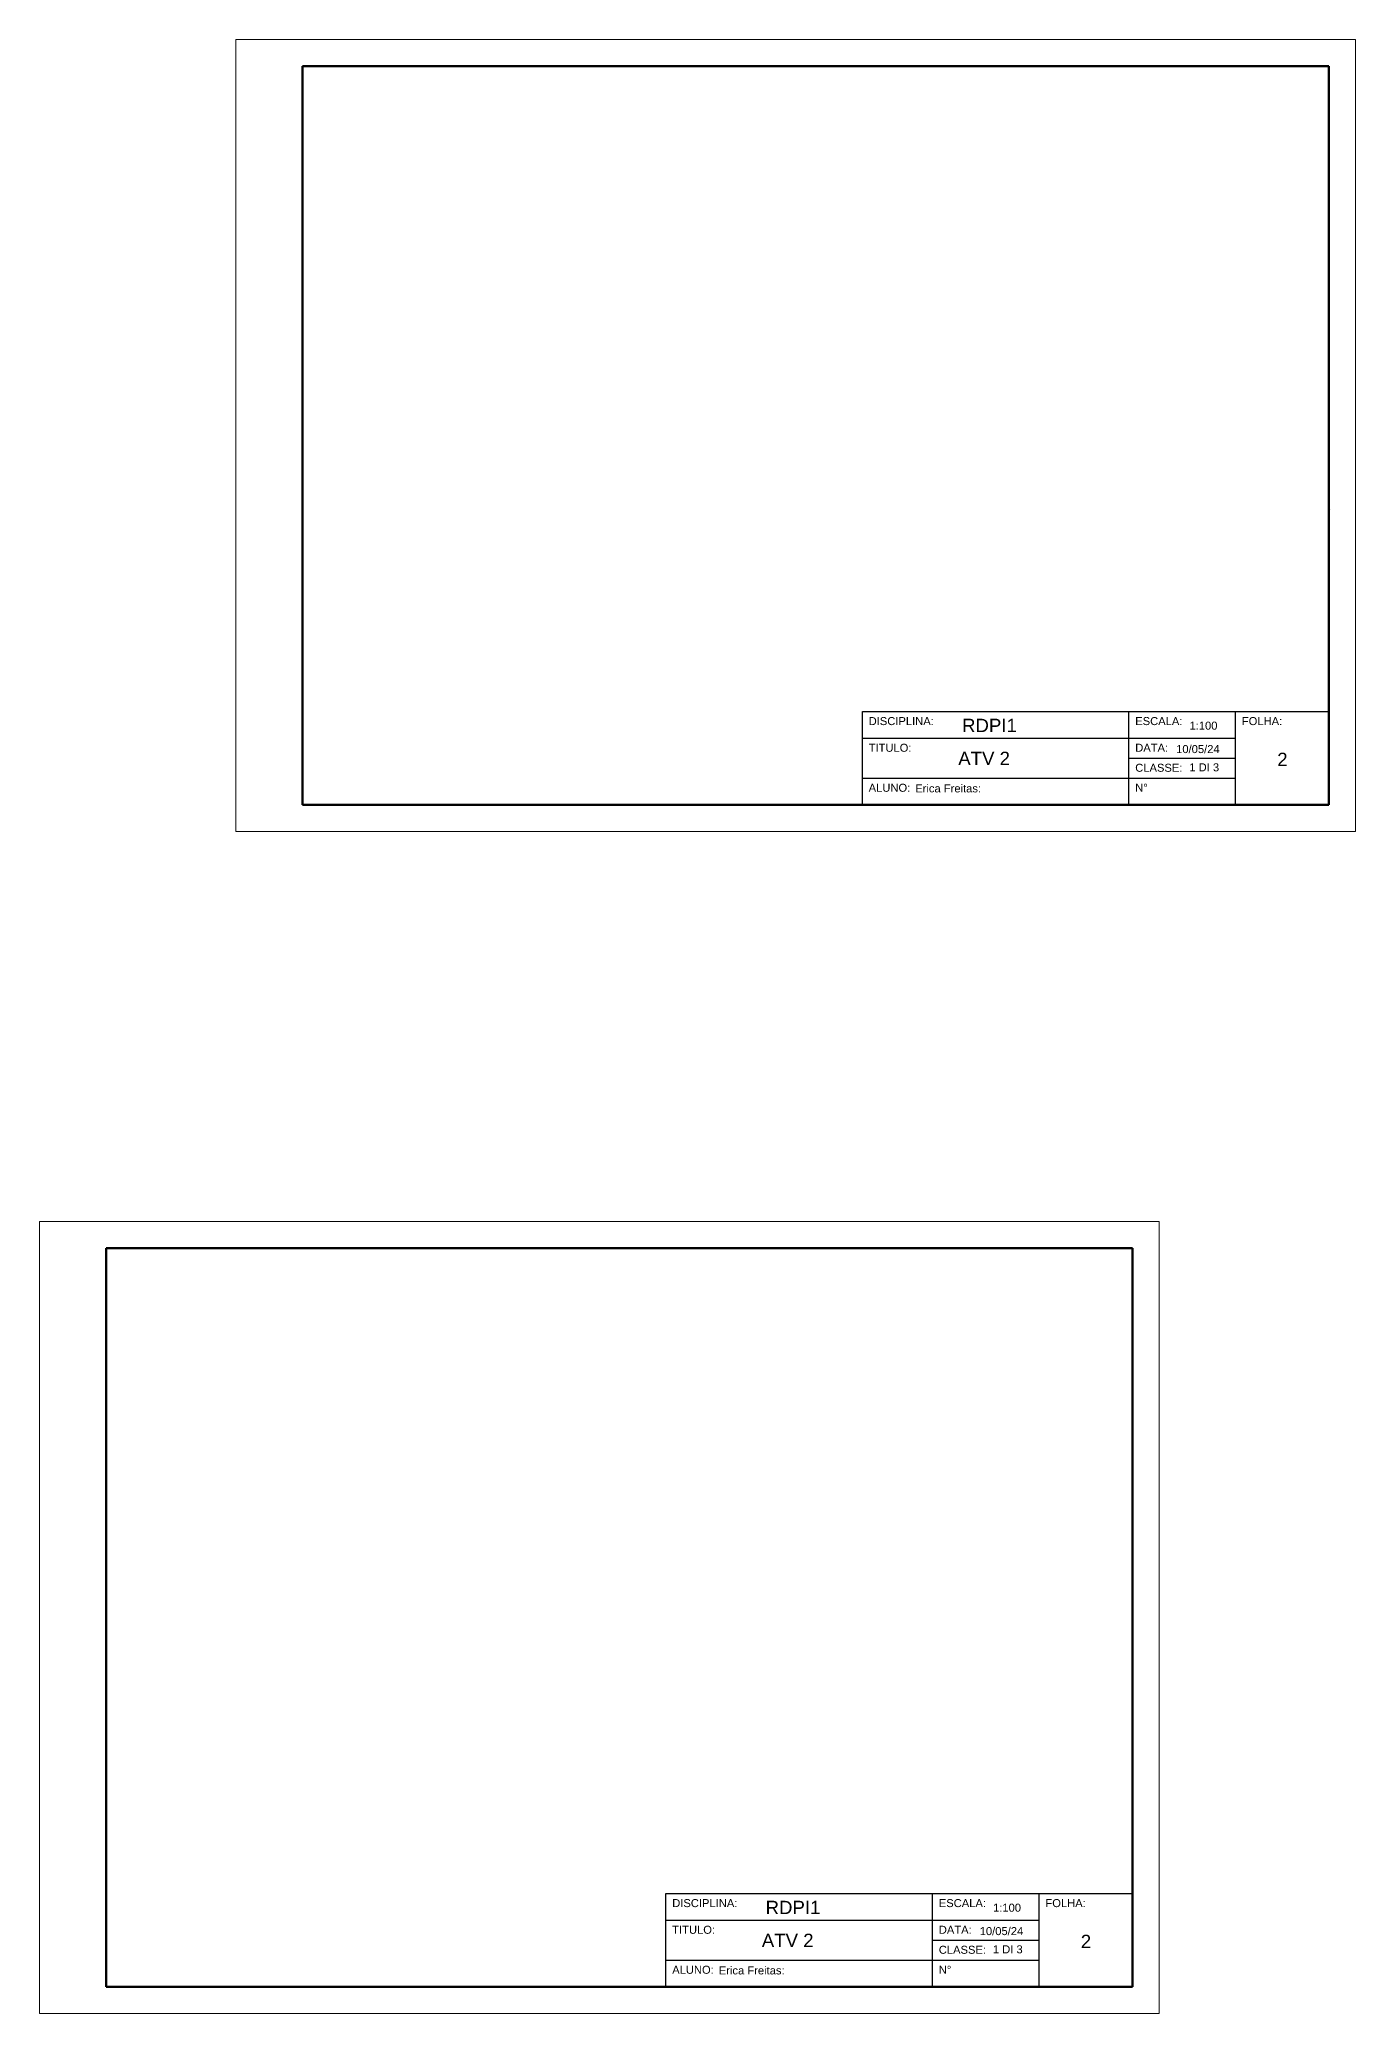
# Model space of a CAD drawing. Header units: millimetres. Extents: x 1113 to 1389, y 921 to 1000.
# Drawn here: x 1339.9 to 1389.3, y 921.5 to 995.5 of the extents above; entities that cross this region are included whole.
import ezdxf

# ---------------------------------------------------------------- set-up
doc = ezdxf.new("R2010")
doc.units = ezdxf.units.MM
for name, color, linetype, lineweight in [('folha', 1, 'Continuous', 15), ('linha media', 3, 'Continuous', 30), ('margem2', 8, 'Continuous', 60), ('texto1', 3, 'Continuous', 30)]:
    doc.layers.add(name, color=color, linetype=linetype, lineweight=lineweight)
doc.styles.get("Standard").update_dxf_attribs({"font": 'arial.ttf', "height": 0.5})

msp = doc.modelspace()

# ---------------------------------------------------------------- linework, layer by layer
for p, q in [((1370.767, 970.277), (1388.267, 970.277)), ((1370.767, 966.777), (1370.767, 970.277)), ((1380.767, 966.777), (1380.767, 970.277)), ((1384.767, 966.777), (1384.767, 970.277)), ((1370.767, 969.277), (1384.767, 969.277)), ((1380.767, 968.527), (1384.767, 968.527)), ((1370.767, 967.777), (1384.767, 967.777)), ((1363.397, 925.952), (1380.897, 925.952)), ((1363.397, 922.452), (1363.397, 925.952)), ((1373.397, 922.452), (1373.397, 925.952)), ((1377.397, 922.452), (1377.397, 925.952)), ((1363.397, 924.952), (1377.397, 924.952)), ((1373.397, 924.202), (1377.397, 924.202)), ((1363.397, 923.452), (1377.397, 923.452))]:
    msp.add_line(p, q)
at = {"layer": 'folha'}
for p, q in [((1389.267, 995.477), (1347.267, 995.477)), ((1347.267, 995.477), (1347.267, 965.777)), ((1389.267, 965.777), (1389.267, 995.477)), ((1347.267, 965.777), (1389.267, 965.777)), ((1381.897, 951.152), (1339.897, 951.152)), ((1339.897, 951.152), (1339.897, 921.452)), ((1381.897, 921.452), (1381.897, 951.152)), ((1339.897, 921.452), (1381.897, 921.452))]:
    msp.add_line(p, q, dxfattribs=at)
at = {"layer": 'linha media'}
for p, q in [((1388.314, 977.839), (1388.314, 977.839)), ((1380.944, 933.513), (1380.944, 933.513))]:
    msp.add_line(p, q, dxfattribs=at)
at = {"layer": 'margem2'}
for p, q in [((1388.267, 994.477), (1349.767, 994.477)), ((1349.767, 994.477), (1349.767, 966.777)), ((1388.267, 966.777), (1388.267, 994.477)), ((1349.767, 966.777), (1388.267, 966.777)), ((1380.897, 950.152), (1342.397, 950.152)), ((1342.397, 950.152), (1342.397, 922.452)), ((1380.897, 922.452), (1380.897, 950.152)), ((1342.397, 922.452), (1380.897, 922.452))]:
    msp.add_line(p, q, dxfattribs=at)

# ---------------------------------------------------------------- texts
at = {"layer": 'texto1', "attachment_point": 1}
for s, insert, char_height in [('DISCIPLINA:', (1371.003, 970.067), 0.3), ('RDPI1', (1374.505, 970.005), 0.5), ('ESCALA:', (1381.003, 970.067), 0.3), ('1:100', (1383.039, 969.896), 0.3), ('FOLHA:', (1385.003, 970.067), 0.3), ('TITULO:', (1371.003, 969.067), 0.3), ('DATA:', (1381.003, 969.067), 0.3), ('10/05/24', (1382.538, 969.018), 0.3), ('ATV 2', (1374.364, 968.769), 0.5), ('CLASSE:', (1381.003, 968.317), 0.3), ('1 DI 3', (1383.032, 968.334), 0.3), ('2', (1386.33, 968.73), 0.5), ('ALUNO:', (1371.003, 967.567), 0.3), ('Erica Freitas:', (1372.751, 967.543), 0.3), ('N°', (1381.003, 967.567), 0.3), ('DISCIPLINA:', (1363.634, 925.742), 0.3), ('RDPI1', (1367.136, 925.679), 0.5), ('ESCALA:', (1373.634, 925.742), 0.3), ('1:100', (1375.669, 925.57), 0.3), ('FOLHA:', (1377.634, 925.742), 0.3), ('TITULO:', (1363.634, 924.742), 0.3), ('DATA:', (1373.634, 924.742), 0.3), ('10/05/24', (1375.169, 924.692), 0.3), ('ATV 2', (1366.995, 924.444), 0.5), ('CLASSE:', (1373.634, 923.992), 0.3), ('1 DI 3', (1375.663, 924.008), 0.3), ('2', (1378.96, 924.404), 0.5), ('ALUNO:', (1363.634, 923.242), 0.3), ('Erica Freitas:', (1365.381, 923.218), 0.3), ('N°', (1373.634, 923.242), 0.3)]:
    msp.add_mtext(s, dxfattribs=dict(at, insert=insert, char_height=char_height))

doc.saveas('drawing.dxf')
